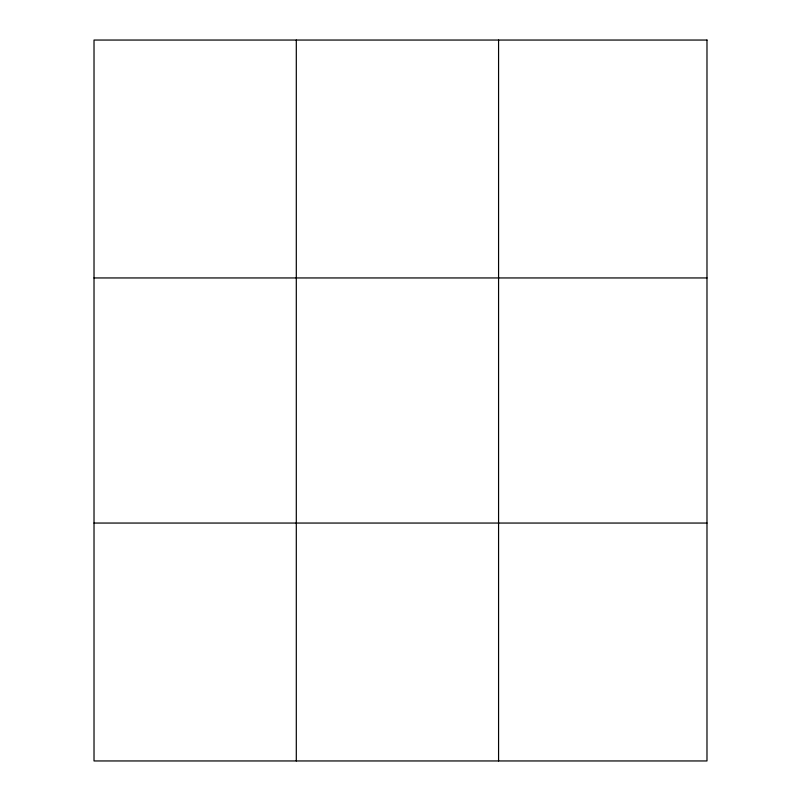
<?xml version="1.0" encoding="UTF-8"?>
<svg xmlns="http://www.w3.org/2000/svg" width="801" height="801" viewBox="0 0 801 801"><rect width="100%" height="100%" fill="white"/><g stroke="black" fill="none" stroke-linecap="round" stroke-linejoin="round"><path stroke-width="1.2" d="M296.3 40.05L296.3 760.95M498.572 40.05L498.572 760.95M94.017 277.947L706.983 277.947M94.017 523.053L706.983 523.053M706.983 40.05L706.983 760.95L94.017 760.95L94.017 40.05L706.983 40.05"/></g></svg>
